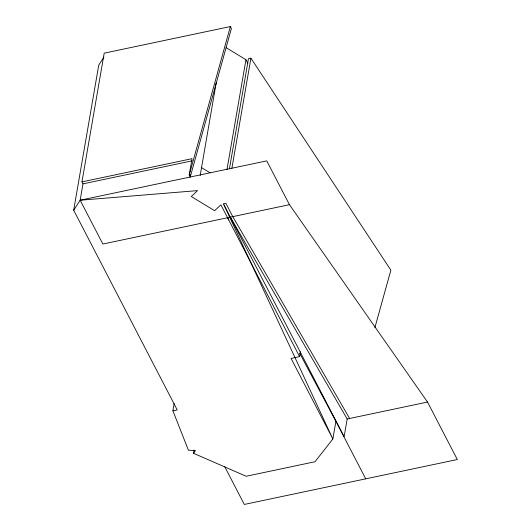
<?xml version="1.0" encoding="UTF-8"?>
<svg xmlns="http://www.w3.org/2000/svg" width="531" height="531" viewBox="0 0 531 531"><rect width="100%" height="100%" fill="white"/><g stroke="black" fill="none" stroke-linecap="round" stroke-linejoin="round"><path stroke-width="0.8" d="M365.72 478.849L335.904 421.335L332.851 438.991L315.009 461.738L246.158 476.261L193.556 453.301L195.441 450.593L188.412 450.195L172.907 410.821L177.201 409.912L73.683 210.236L98.739 65.154L103.917 57.142M81.953 181.881L104.189 53.16L230.374 26.55L231.397 28.528L190.237 177.009L189.209 175.031L192.036 158.669L81.953 181.881L82.982 183.859L80.154 200.22L73.683 210.236M190.237 177.009L190.636 174.672M200.174 175.535L216.163 82.969M172.907 410.821L174.175 403.48M226.969 169.595L245.946 59.731L226.16 47.684M229.445 168.725L248.455 58.689L250.911 58.171L390.869 270.146L374.906 327.567M231.901 168.208L250.911 58.171M193.556 453.301L194.12 450.036M223.963 204.873L332.851 438.991L291.081 358.425L299.59 356.626L300.44 351.734M230.328 217.152L347.174 418.992L344.128 436.655L223.392 203.771L225.848 203.254L232.784 216.635L349.63 418.474M189.209 175.031L230.374 26.55M82.982 183.859L192.249 160.813M289.455 204.681L102.868 244.034L80.154 200.22L266.748 160.873L289.455 204.681L427.521 402.053L457.317 459.527L244.306 504.45L224.679 466.596M347.174 418.992L427.521 402.053M80.154 200.22L197.572 190.616L191.293 196.516L214.61 210.714L220.889 204.813L299.59 356.626M201.541 167.604L210.024 172.767M227.58 217.73L228.755 219.927M299.663 353.221L335.917 421.368M245.946 59.731L247.851 63.401"/></g></svg>
